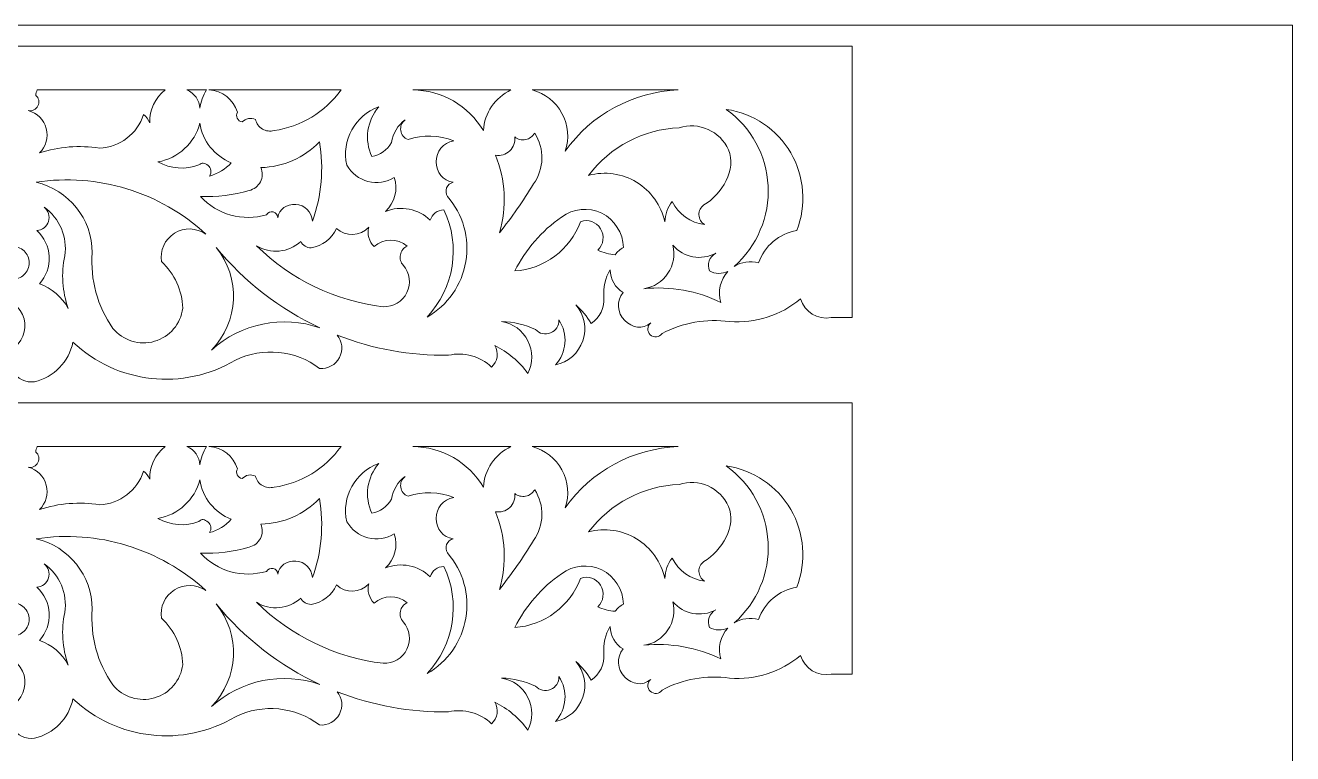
# Model space of a CAD drawing. Header units: millimetres. Extents: x 4330 to 4574, y 4046 to 4299.
# Drawn here: x 4453.2 to 4574, y 4098.1 to 4167.5 of the extents above; entities that cross this region are included whole.
import ezdxf

# ---------------------------------------------------------------- set-up
doc = ezdxf.new("R2010")
doc.units = ezdxf.units.MM
doc.header["$MEASUREMENT"] = 0
doc.layers.add('Layer 1', color=18, linetype='Continuous', true_color=0x000000)

msp = doc.modelspace()

# ---------------------------------------------------------------- linework, layer by layer
at = {"layer": 'Layer 1', "lineweight": 9}
for points, knots in [([(4330.04, 4167.54), (4330.04, 4167.54), (4574.04, 4167.54), (4574.04, 4167.54), (4574.04, 4167.54), (4574.04, 4045.54), (4574.04, 4045.54), (4574.04, 4045.54), (4330.04, 4045.54), (4330.04, 4045.54), (4330.04, 4045.54), (4330.04, 4167.54), (4330.04, 4167.54)], [0, 0, 0, 0, 0.25, 0.25, 0.25, 0.5, 0.5, 0.5, 0.75, 0.75, 0.75, 1, 1, 1, 1]), ([(4457.76, 4137.35), (4461.97, 4133.38), (4468.28, 4132.68), (4473.25, 4135.63), (4475.86, 4136.91), (4478.97, 4136.6), (4481.28, 4134.85), (4482.06, 4134.78), (4482.81, 4135.19), (4483.17, 4135.89), (4483.53, 4136.58), (4483.45, 4137.42), (4482.94, 4138.02), (4486.33, 4136.7), (4489.93, 4136.05), (4493.56, 4136.1), (4495.03, 4136.44), (4496.58, 4136.01), (4497.67, 4134.97), (4498.26, 4135.49), (4498.39, 4136.36), (4497.97, 4137.03), (4499.22, 4136.41), (4500.31, 4135.5), (4501.13, 4134.37), (4501.63, 4135.35), (4501.62, 4136.5), (4501.13, 4137.48), (4500.63, 4138.46), (4499.71, 4139.14), (4498.63, 4139.32), (4499.75, 4139.28), (4500.84, 4139.02), (4501.86, 4138.55), (4502.22, 4138.15), (4502.8, 4138.03), (4503.3, 4138.23), (4503.8, 4138.44), (4504.12, 4138.92), (4504.09, 4139.46), (4504.98, 4138.13), (4504.84, 4136.36), (4503.76, 4135.18), (4504.98, 4135.43), (4505.97, 4136.31), (4506.37, 4137.49), (4506.77, 4138.67), (4506.52, 4139.96), (4505.7, 4140.89), (4506.28, 4140.39), (4506.78, 4139.79), (4507.17, 4139.13), (4508, 4139.68), (4508.46, 4140.63), (4508.38, 4141.62), (4508.29, 4142.54), (4508.5, 4143.46), (4508.98, 4144.24), (4508.98, 4143.35), (4509.45, 4142.53), (4510.22, 4142.09), (4509.56, 4141.3), (4509.63, 4140.14), (4510.36, 4139.42), (4511.09, 4138.7), (4512.06, 4138.52), (4512.84, 4139.19), (4512.67, 4139.05), (4512.57, 4138.85), (4512.57, 4138.63), (4512.56, 4138.42), (4512.65, 4138.21), (4512.8, 4138.06), (4512.96, 4137.92), (4513.17, 4137.84), (4513.39, 4137.86), (4513.6, 4137.88), (4513.8, 4137.99), (4513.92, 4138.17), (4515.89, 4139.22), (4518.15, 4139.62), (4520.36, 4139.31), (4522.82, 4139.12), (4525.24, 4139.89), (4527.12, 4141.48), (4527.49, 4140.21), (4528.76, 4139.44), (4530.06, 4139.7), (4530.06, 4139.7), (4532.04, 4139.7), (4532.04, 4139.7), (4532.04, 4139.7), (4532.04, 4165.54), (4532.04, 4165.54), (4532.04, 4165.54), (4432.04, 4165.54), (4432.04, 4165.54), (4432.04, 4165.54), (4332.04, 4165.54), (4332.04, 4165.54), (4332.04, 4165.54), (4332.04, 4139.7), (4332.04, 4139.7), (4332.04, 4139.7), (4334.02, 4139.7), (4334.02, 4139.7), (4335.31, 4139.44), (4336.59, 4140.21), (4336.95, 4141.48), (4338.84, 4139.89), (4341.26, 4139.12), (4343.71, 4139.31), (4345.93, 4139.62), (4348.18, 4139.22), (4350.16, 4138.17), (4350.28, 4137.99), (4350.48, 4137.88), (4350.69, 4137.86), (4350.91, 4137.84), (4351.12, 4137.91), (4351.28, 4138.06), (4351.43, 4138.21), (4351.52, 4138.42), (4351.51, 4138.63), (4351.5, 4138.85), (4351.41, 4139.05), (4351.24, 4139.19), (4352.09, 4138.62), (4353.24, 4138.8), (4353.88, 4139.6), (4354.52, 4140.4), (4354.61, 4141.38), (4353.86, 4142.09), (4354.63, 4142.53), (4355.1, 4143.35), (4355.1, 4144.24), (4355.58, 4143.46), (4355.79, 4142.54), (4355.7, 4141.62), (4355.62, 4140.63), (4356.08, 4139.68), (4356.91, 4139.13), (4357.3, 4139.79), (4357.8, 4140.39), (4358.38, 4140.89), (4357.57, 4139.95), (4357.31, 4138.65), (4357.71, 4137.47), (4358.12, 4136.3), (4359.1, 4135.42), (4360.32, 4135.18), (4359.24, 4136.36), (4359.1, 4138.13), (4359.98, 4139.46), (4359.97, 4138.92), (4360.29, 4138.43), (4360.79, 4138.23), (4361.29, 4138.03), (4361.86, 4138.15), (4362.22, 4138.55), (4363.23, 4139.02), (4364.33, 4139.28), (4365.45, 4139.32), (4364.37, 4139.14), (4363.44, 4138.45), (4362.95, 4137.47), (4362.45, 4136.49), (4362.45, 4135.35), (4362.94, 4134.37), (4363.77, 4135.5), (4364.86, 4136.41), (4366.11, 4137.03), (4365.69, 4136.36), (4365.82, 4135.49), (4366.41, 4134.97), (4367.5, 4136.01), (4369.05, 4136.44), (4370.52, 4136.1), (4374.15, 4136.05), (4377.75, 4136.7), (4381.14, 4138.02), (4380.64, 4137.41), (4380.55, 4136.57), (4380.92, 4135.87), (4381.28, 4135.18), (4382.02, 4134.78), (4382.8, 4134.85), (4385.11, 4136.6), (4388.22, 4136.9), (4390.82, 4135.63), (4395.8, 4132.68), (4402.11, 4133.38), (4406.32, 4137.35), (4406.69, 4135.48), (4408.13, 4134.01), (4409.98, 4133.58), (4410.82, 4133.46), (4411.65, 4133.86), (4412.06, 4134.6), (4412.47, 4135.34), (4412.39, 4136.25), (4411.85, 4136.89), (4410.94, 4137.62), (4410.63, 4138.87), (4411.1, 4139.94), (4411.58, 4141.01), (4412.76, 4141.62), (4413.91, 4141.43), (4416.24, 4141.2), (4418.49, 4140.48), (4420.52, 4139.32), (4422.16, 4138.54), (4423.83, 4137.81), (4425.52, 4137.13), (4425.93, 4136.89), (4426.37, 4136.72), (4426.83, 4136.62), (4427.06, 4135.94), (4427.59, 4135.41), (4428.27, 4135.18), (4428.95, 4134.95), (4429.69, 4135.04), (4430.29, 4135.43), (4430.61, 4134.72), (4431.27, 4134.21), (4432.04, 4134.08), (4432.81, 4134.21), (4433.47, 4134.72), (4433.79, 4135.43), (4434.39, 4135.04), (4435.13, 4134.95), (4435.81, 4135.18), (4436.49, 4135.41), (4437.02, 4135.94), (4437.25, 4136.62), (4437.71, 4136.72), (4438.15, 4136.89), (4438.56, 4137.13), (4440.25, 4137.81), (4441.92, 4138.54), (4443.56, 4139.32), (4445.59, 4140.48), (4447.84, 4141.2), (4450.17, 4141.43), (4451.32, 4141.64), (4452.46, 4141.04), (4452.96, 4139.99), (4453.45, 4138.93), (4453.13, 4137.64), (4452.23, 4136.89), (4451.69, 4136.24), (4451.61, 4135.32), (4452.03, 4134.59), (4452.45, 4133.85), (4453.26, 4133.45), (4454.1, 4133.58), (4455.95, 4134.01), (4457.39, 4135.48), (4457.76, 4137.35)], [0, 0, 0, 0, 0.011628, 0.011628, 0.011628, 0.023256, 0.023256, 0.023256, 0.034884, 0.034884, 0.034884, 0.046512, 0.046512, 0.046512, 0.05814, 0.05814, 0.05814, 0.069767, 0.069767, 0.069767, 0.081395, 0.081395, 0.081395, 0.093023, 0.093023, 0.093023, 0.104651, 0.104651, 0.104651, 0.116279, 0.116279, 0.116279, 0.127907, 0.127907, 0.127907, 0.139535, 0.139535, 0.139535, 0.151163, 0.151163, 0.151163, 0.162791, 0.162791, 0.162791, 0.174419, 0.174419, 0.174419, 0.186047, 0.186047, 0.186047, 0.197674, 0.197674, 0.197674, 0.209302, 0.209302, 0.209302, 0.22093, 0.22093, 0.22093, 0.232558, 0.232558, 0.232558, 0.244186, 0.244186, 0.244186, 0.255814, 0.255814, 0.255814, 0.267442, 0.267442, 0.267442, 0.27907, 0.27907, 0.27907, 0.290698, 0.290698, 0.290698, 0.302326, 0.302326, 0.302326, 0.313953, 0.313953, 0.313953, 0.325581, 0.325581, 0.325581, 0.337209, 0.337209, 0.337209, 0.348837, 0.348837, 0.348837, 0.360465, 0.360465, 0.360465, 0.372093, 0.372093, 0.372093, 0.383721, 0.383721, 0.383721, 0.395349, 0.395349, 0.395349, 0.406977, 0.406977, 0.406977, 0.418605, 0.418605, 0.418605, 0.430233, 0.430233, 0.430233, 0.44186, 0.44186, 0.44186, 0.453488, 0.453488, 0.453488, 0.465116, 0.465116, 0.465116, 0.476744, 0.476744, 0.476744, 0.488372, 0.488372, 0.488372, 0.5, 0.5, 0.5, 0.511628, 0.511628, 0.511628, 0.523256, 0.523256, 0.523256, 0.534884, 0.534884, 0.534884, 0.546512, 0.546512, 0.546512, 0.55814, 0.55814, 0.55814, 0.569767, 0.569767, 0.569767, 0.581395, 0.581395, 0.581395, 0.593023, 0.593023, 0.593023, 0.604651, 0.604651, 0.604651, 0.616279, 0.616279, 0.616279, 0.627907, 0.627907, 0.627907, 0.639535, 0.639535, 0.639535, 0.651163, 0.651163, 0.651163, 0.662791, 0.662791, 0.662791, 0.674419, 0.674419, 0.674419, 0.686047, 0.686047, 0.686047, 0.697674, 0.697674, 0.697674, 0.709302, 0.709302, 0.709302, 0.72093, 0.72093, 0.72093, 0.732558, 0.732558, 0.732558, 0.744186, 0.744186, 0.744186, 0.755814, 0.755814, 0.755814, 0.767442, 0.767442, 0.767442, 0.77907, 0.77907, 0.77907, 0.790698, 0.790698, 0.790698, 0.802326, 0.802326, 0.802326, 0.813953, 0.813953, 0.813953, 0.825581, 0.825581, 0.825581, 0.837209, 0.837209, 0.837209, 0.848837, 0.848837, 0.848837, 0.860465, 0.860465, 0.860465, 0.872093, 0.872093, 0.872093, 0.883721, 0.883721, 0.883721, 0.895349, 0.895349, 0.895349, 0.906977, 0.906977, 0.906977, 0.918605, 0.918605, 0.918605, 0.930233, 0.930233, 0.930233, 0.94186, 0.94186, 0.94186, 0.953488, 0.953488, 0.953488, 0.965116, 0.965116, 0.965116, 0.976744, 0.976744, 0.976744, 0.988372, 0.988372, 0.988372, 1, 1, 1, 1]), ([(4454.57, 4155.38), (4455.19, 4155.98), (4455.44, 4156.87), (4455.22, 4157.71), (4455, 4158.54), (4454.35, 4159.19), (4453.51, 4159.41), (4453.89, 4159.33), (4454.26, 4159.52), (4454.43, 4159.87), (4454.59, 4160.21), (4454.52, 4160.61), (4454.22, 4160.86), (4454.23, 4161.04), (4454.28, 4161.22), (4454.36, 4161.38), (4454.36, 4161.38), (4466.55, 4161.38), (4466.55, 4161.38), (4465.6, 4160.63), (4465.06, 4159.48), (4465.08, 4158.26), (4464.95, 4158.57), (4464.75, 4158.83), (4464.5, 4159.03), (4463.9, 4157.2), (4462.23, 4155.92), (4460.3, 4155.83), (4458.38, 4156.14), (4456.41, 4155.98), (4454.57, 4155.38)], [0, 0, 0, 0, 0.1, 0.1, 0.1, 0.2, 0.2, 0.2, 0.3, 0.3, 0.3, 0.4, 0.4, 0.4, 0.5, 0.5, 0.5, 0.6, 0.6, 0.6, 0.7, 0.7, 0.7, 0.8, 0.8, 0.8, 0.9, 0.9, 0.9, 1, 1, 1, 1]), ([(4469.86, 4159.63), (4469.82, 4160.4), (4469.34, 4161.08), (4468.63, 4161.38), (4468.63, 4161.38), (4470.48, 4161.38), (4470.48, 4161.38), (4470.16, 4160.84), (4469.95, 4160.25), (4469.86, 4159.63)], [0, 0, 0, 0, 0.333333, 0.333333, 0.333333, 0.666667, 0.666667, 0.666667, 1, 1, 1, 1]), ([(4476.94, 4157.51), (4476.56, 4157.41), (4476.16, 4157.46), (4475.83, 4157.66), (4475.49, 4157.86), (4475.25, 4158.19), (4475.17, 4158.57), (4474.73, 4158.76), (4474.22, 4158.67), (4473.89, 4158.33), (4473.69, 4158.37), (4473.52, 4158.5), (4473.43, 4158.68), (4473.34, 4158.87), (4473.35, 4159.08), (4473.44, 4159.26), (4473.08, 4160.48), (4471.99, 4161.33), (4470.72, 4161.38), (4470.72, 4161.38), (4483.32, 4161.38), (4483.32, 4161.38), (4481.81, 4159.27), (4479.5, 4157.87), (4476.94, 4157.51)], [0, 0, 0, 0, 0.125, 0.125, 0.125, 0.25, 0.25, 0.25, 0.375, 0.375, 0.375, 0.5, 0.5, 0.5, 0.625, 0.625, 0.625, 0.75, 0.75, 0.75, 0.875, 0.875, 0.875, 1, 1, 1, 1]), ([(4496.89, 4157.51), (4495.48, 4159.89), (4492.93, 4161.36), (4490.16, 4161.38), (4490.16, 4161.38), (4499.52, 4161.38), (4499.52, 4161.38), (4498, 4160.66), (4497, 4159.19), (4496.89, 4157.51)], [0, 0, 0, 0, 0.333333, 0.333333, 0.333333, 0.666667, 0.666667, 0.666667, 1, 1, 1, 1]), ([(4504.69, 4155.55), (4505.09, 4156.74), (4504.98, 4158.04), (4504.38, 4159.15), (4503.79, 4160.25), (4502.77, 4161.06), (4501.55, 4161.38), (4501.55, 4161.38), (4515.47, 4161.38), (4515.47, 4161.38), (4511.17, 4161.21), (4507.19, 4159.06), (4504.69, 4155.55)], [0, 0, 0, 0, 0.25, 0.25, 0.25, 0.5, 0.5, 0.5, 0.75, 0.75, 0.75, 1, 1, 1, 1]), ([(4494.01, 4152.59), (4493.73, 4152.52), (4493.5, 4152.32), (4493.39, 4152.05), (4493.29, 4151.78), (4493.32, 4151.48), (4493.47, 4151.24), (4494.95, 4149.54), (4495.59, 4147.26), (4495.22, 4145.03), (4494.84, 4142.81), (4493.48, 4140.86), (4491.52, 4139.74), (4494.12, 4142.49), (4494.76, 4146.55), (4493.12, 4149.95), (4492.52, 4149.94), (4491.99, 4149.54), (4491.82, 4148.97), (4490.7, 4150.07), (4489.02, 4150.4), (4487.56, 4149.81), (4488.44, 4150.64), (4488.77, 4151.9), (4488.4, 4153.05), (4487.65, 4152.59), (4486.74, 4152.45), (4485.89, 4152.67), (4485.04, 4152.89), (4484.31, 4153.45), (4483.87, 4154.21), (4483.34, 4156.57), (4484.65, 4158.95), (4486.91, 4159.78), (4485.79, 4158.46), (4485.53, 4156.61), (4486.25, 4155.03), (4487.04, 4155.17), (4487.73, 4155.66), (4488.12, 4156.37), (4488.25, 4157.24), (4488.73, 4158.02), (4489.44, 4158.54), (4489.12, 4158.3), (4488.95, 4157.91), (4489.01, 4157.51), (4489.07, 4157.12), (4489.33, 4156.79), (4489.71, 4156.65), (4491.13, 4157.13), (4492.67, 4157.09), (4494.06, 4156.52), (4493.08, 4156.36), (4492.37, 4155.51), (4492.39, 4154.53), (4492.4, 4153.54), (4493.03, 4152.73), (4494.01, 4152.59)], [0, 0, 0, 0, 0.052632, 0.052632, 0.052632, 0.105263, 0.105263, 0.105263, 0.157895, 0.157895, 0.157895, 0.210526, 0.210526, 0.210526, 0.263158, 0.263158, 0.263158, 0.315789, 0.315789, 0.315789, 0.368421, 0.368421, 0.368421, 0.421053, 0.421053, 0.421053, 0.473684, 0.473684, 0.473684, 0.526316, 0.526316, 0.526316, 0.578947, 0.578947, 0.578947, 0.631579, 0.631579, 0.631579, 0.684211, 0.684211, 0.684211, 0.736842, 0.736842, 0.736842, 0.789474, 0.789474, 0.789474, 0.842105, 0.842105, 0.842105, 0.894737, 0.894737, 0.894737, 0.947368, 0.947368, 0.947368, 1, 1, 1, 1]), ([(4520.8, 4144.57), (4522.99, 4146.5), (4524.18, 4149.33), (4524.03, 4152.24), (4523.88, 4155.15), (4522.43, 4157.83), (4520.05, 4159.53), (4522.63, 4159.16), (4524.89, 4157.63), (4526.2, 4155.38), (4527.5, 4153.14), (4527.71, 4150.4), (4526.76, 4147.98), (4525.08, 4147.69), (4523.69, 4146.52), (4523.12, 4144.91), (4522.33, 4145.12), (4521.5, 4145), (4520.8, 4144.57)], [0, 0, 0, 0, 0.166667, 0.166667, 0.166667, 0.333333, 0.333333, 0.333333, 0.5, 0.5, 0.5, 0.666667, 0.666667, 0.666667, 0.833333, 0.833333, 0.833333, 1, 1, 1, 1]), ([(4470.78, 4153.18), (4471.01, 4153.5), (4470.95, 4153.95), (4470.64, 4154.19), (4470.33, 4154.43), (4470.04, 4154.53), (4469.78, 4154.23), (4468.5, 4153.75), (4467.07, 4153.86), (4465.87, 4154.53), (4467.81, 4154.87), (4469.38, 4156.31), (4469.86, 4158.22), (4470.11, 4156.52), (4471.26, 4155.08), (4472.86, 4154.45), (4472.31, 4153.83), (4471.58, 4153.39), (4470.78, 4153.18)], [0, 0, 0, 0, 0.166667, 0.166667, 0.166667, 0.333333, 0.333333, 0.333333, 0.5, 0.5, 0.5, 0.666667, 0.666667, 0.666667, 0.833333, 0.833333, 0.833333, 1, 1, 1, 1]), ([(4498.42, 4147.77), (4499.14, 4150.21), (4499.01, 4152.82), (4498.04, 4155.17), (4498.54, 4155.08), (4499.04, 4155.23), (4499.4, 4155.57), (4499.77, 4155.92), (4499.95, 4156.41), (4499.88, 4156.91), (4500.17, 4156.67), (4500.55, 4156.58), (4500.92, 4156.65), (4501.28, 4156.72), (4501.6, 4156.95), (4501.78, 4157.27), (4502.74, 4155.79), (4502.7, 4153.86), (4501.66, 4152.43), (4500.69, 4150.8), (4499.61, 4149.25), (4498.42, 4147.77)], [0, 0, 0, 0, 0.142857, 0.142857, 0.142857, 0.285714, 0.285714, 0.285714, 0.428571, 0.428571, 0.428571, 0.571429, 0.571429, 0.571429, 0.714286, 0.714286, 0.714286, 0.857143, 0.857143, 0.857143, 1, 1, 1, 1]), ([(4517.97, 4148.56), (4516.63, 4148.71), (4515.47, 4149.54), (4514.89, 4150.76), (4514.45, 4150.2), (4514.2, 4149.52), (4514.19, 4148.81), (4513.85, 4150.38), (4512.88, 4151.75), (4511.5, 4152.59), (4510.12, 4153.43), (4508.47, 4153.66), (4506.92, 4153.24), (4508.96, 4155.97), (4512.14, 4157.63), (4515.55, 4157.77), (4517.42, 4158.38), (4519.46, 4157.47), (4520.26, 4155.66), (4521.05, 4153.86), (4519.62, 4151.41), (4517.91, 4150.43), (4517.61, 4150.21), (4517.43, 4149.85), (4517.44, 4149.48), (4517.46, 4149.1), (4517.65, 4148.76), (4517.97, 4148.56)], [0, 0, 0, 0, 0.111111, 0.111111, 0.111111, 0.222222, 0.222222, 0.222222, 0.333333, 0.333333, 0.333333, 0.444444, 0.444444, 0.444444, 0.555556, 0.555556, 0.555556, 0.666667, 0.666667, 0.666667, 0.777778, 0.777778, 0.777778, 0.888889, 0.888889, 0.888889, 1, 1, 1, 1]), ([(4480.59, 4148.89), (4480.54, 4149.75), (4479.85, 4150.43), (4479, 4150.47), (4478.14, 4150.51), (4477.42, 4150.06), (4477.3, 4149.21), (4477.29, 4149.47), (4477.11, 4149.69), (4476.86, 4149.76), (4476.6, 4149.82), (4476.34, 4149.72), (4476.21, 4149.49), (4473.96, 4148.82), (4471.51, 4149.49), (4469.92, 4151.23), (4471.49, 4151.16), (4473.05, 4151.35), (4474.55, 4151.8), (4475.02, 4151.9), (4475.41, 4152.2), (4475.63, 4152.63), (4475.85, 4153.05), (4475.87, 4153.55), (4475.68, 4153.99), (4477.79, 4154.03), (4479.8, 4154.91), (4481.26, 4156.43), (4481.7, 4153.9), (4481.47, 4151.3), (4480.59, 4148.89)], [0, 0, 0, 0, 0.1, 0.1, 0.1, 0.2, 0.2, 0.2, 0.3, 0.3, 0.3, 0.4, 0.4, 0.4, 0.5, 0.5, 0.5, 0.6, 0.6, 0.6, 0.7, 0.7, 0.7, 0.8, 0.8, 0.8, 0.9, 0.9, 0.9, 1, 1, 1, 1]), ([(4461.57, 4138.66), (4460.09, 4140.76), (4459.4, 4143.32), (4459.6, 4145.87), (4459.59, 4149.08), (4457.38, 4151.86), (4454.25, 4152.59), (4460.11, 4153.48), (4466.06, 4151.67), (4470.43, 4147.65), (4469.53, 4148.27), (4468.36, 4148.3), (4467.44, 4147.72), (4466.52, 4147.14), (4466.03, 4146.09), (4466.21, 4145.02), (4467.45, 4143.87), (4468.18, 4142.27), (4468.23, 4140.58), (4468.04, 4139.09), (4466.99, 4137.85), (4465.54, 4137.43), (4464.1, 4137.01), (4462.53, 4137.51), (4461.57, 4138.66)], [0, 0, 0, 0, 0.125, 0.125, 0.125, 0.25, 0.25, 0.25, 0.375, 0.375, 0.375, 0.5, 0.5, 0.5, 0.625, 0.625, 0.625, 0.75, 0.75, 0.75, 0.875, 0.875, 0.875, 1, 1, 1, 1]), ([(4457.31, 4140.55), (4456.73, 4141.66), (4455.74, 4142.51), (4454.56, 4142.91), (4455.21, 4143.61), (4455.55, 4144.54), (4455.5, 4145.5), (4455.45, 4146.45), (4455.03, 4147.34), (4454.31, 4147.98), (4454.83, 4148.01), (4455.28, 4148.36), (4455.43, 4148.86), (4455.59, 4149.35), (4455.42, 4149.89), (4455.01, 4150.21), (4456.5, 4149.18), (4457.27, 4147.37), (4456.98, 4145.58), (4456.63, 4143.91), (4456.75, 4142.17), (4457.31, 4140.55)], [0, 0, 0, 0, 0.142857, 0.142857, 0.142857, 0.285714, 0.285714, 0.285714, 0.428571, 0.428571, 0.428571, 0.571429, 0.571429, 0.571429, 0.714286, 0.714286, 0.714286, 0.857143, 0.857143, 0.857143, 1, 1, 1, 1]), ([(4499.88, 4144.13), (4500.91, 4146.19), (4502.44, 4147.95), (4504.34, 4149.26), (4505.44, 4150.09), (4506.92, 4150.23), (4508.17, 4149.63), (4509.41, 4149.02), (4510.21, 4147.75), (4510.24, 4146.37), (4509.93, 4146.2), (4509.67, 4145.96), (4509.46, 4145.68), (4508.88, 4145.72), (4508.32, 4145.87), (4507.79, 4146.11), (4508.36, 4146.64), (4508.47, 4147.5), (4508.06, 4148.16), (4507.64, 4148.81), (4506.87, 4149.1), (4506.15, 4148.82), (4505.16, 4146.16), (4502.71, 4144.33), (4499.88, 4144.13)], [0, 0, 0, 0, 0.125, 0.125, 0.125, 0.25, 0.25, 0.25, 0.375, 0.375, 0.375, 0.5, 0.5, 0.5, 0.625, 0.625, 0.625, 0.75, 0.75, 0.75, 0.875, 0.875, 0.875, 1, 1, 1, 1]), ([(4487.34, 4140.72), (4482.79, 4141.27), (4478.54, 4143.32), (4475.26, 4146.54), (4476.6, 4145.72), (4478.31, 4145.88), (4479.48, 4146.93), (4479.67, 4146.56), (4480.05, 4146.33), (4480.46, 4146.34), (4481.54, 4146.5), (4482.45, 4147.2), (4482.89, 4148.19), (4483.77, 4147.37), (4485.15, 4147.42), (4485.97, 4148.3), (4485.79, 4147.64), (4485.99, 4146.94), (4486.47, 4146.46), (4487.36, 4147.27), (4488.71, 4147.28), (4489.62, 4146.5), (4489.29, 4146.34), (4489.05, 4146.04), (4488.98, 4145.67), (4488.9, 4145.31), (4489.01, 4144.94), (4489.25, 4144.67), (4489.88, 4143.95), (4490.01, 4142.93), (4489.6, 4142.07), (4489.19, 4141.22), (4488.29, 4140.69), (4487.34, 4140.72)], [0, 0, 0, 0, 0.090909, 0.090909, 0.090909, 0.181818, 0.181818, 0.181818, 0.272727, 0.272727, 0.272727, 0.363636, 0.363636, 0.363636, 0.454545, 0.454545, 0.454545, 0.545455, 0.545455, 0.545455, 0.636364, 0.636364, 0.636364, 0.727273, 0.727273, 0.727273, 0.818182, 0.818182, 0.818182, 0.909091, 0.909091, 0.909091, 1, 1, 1, 1]), ([(4442.56, 4141.47), (4443.47, 4142.5), (4444.31, 4143.59), (4445.06, 4144.74), (4445.55, 4145.65), (4446.44, 4146.27), (4447.46, 4146.41), (4448.47, 4146.55), (4449.5, 4146.18), (4450.21, 4145.44), (4450.51, 4145.27), (4450.88, 4145.29), (4451.16, 4145.5), (4451.43, 4145.7), (4451.56, 4146.05), (4451.48, 4146.38), (4451.88, 4146.53), (4452.33, 4146.5), (4452.71, 4146.32), (4453.1, 4146.13), (4453.39, 4145.79), (4453.52, 4145.38), (4453.65, 4144.97), (4453.6, 4144.53), (4453.4, 4144.16), (4453.19, 4143.78), (4452.84, 4143.51), (4452.42, 4143.4), (4449.01, 4144.02), (4445.49, 4143.33), (4442.56, 4141.47)], [0, 0, 0, 0, 0.1, 0.1, 0.1, 0.2, 0.2, 0.2, 0.3, 0.3, 0.3, 0.4, 0.4, 0.4, 0.5, 0.5, 0.5, 0.6, 0.6, 0.6, 0.7, 0.7, 0.7, 0.8, 0.8, 0.8, 0.9, 0.9, 0.9, 1, 1, 1, 1]), ([(4470.98, 4136.6), (4473.58, 4139.28), (4473.77, 4143.48), (4471.41, 4146.38), (4474.09, 4143.11), (4477.48, 4140.49), (4481.31, 4138.71), (4477.74, 4139.95), (4473.78, 4139.14), (4470.98, 4136.6)], [0, 0, 0, 0, 0.333333, 0.333333, 0.333333, 0.666667, 0.666667, 0.666667, 1, 1, 1, 1]), ([(4519.54, 4141.13), (4517.26, 4142.25), (4514.71, 4142.7), (4512.18, 4142.44), (4513.13, 4142.58), (4513.97, 4143.11), (4514.49, 4143.91), (4515.02, 4144.7), (4515.19, 4145.68), (4514.96, 4146.6), (4515.96, 4145.4), (4517.67, 4145.08), (4519.05, 4145.83), (4518.44, 4145.49), (4518.19, 4144.76), (4518.44, 4144.13), (4518.99, 4143.84), (4519.65, 4143.82), (4520.21, 4144.09), (4519.46, 4143.3), (4519.2, 4142.17), (4519.54, 4141.13)], [0, 0, 0, 0, 0.142857, 0.142857, 0.142857, 0.285714, 0.285714, 0.285714, 0.428571, 0.428571, 0.428571, 0.571429, 0.571429, 0.571429, 0.714286, 0.714286, 0.714286, 0.857143, 0.857143, 0.857143, 1, 1, 1, 1]), ([(4457.76, 4103.37), (4461.97, 4099.4), (4468.28, 4098.7), (4473.25, 4101.65), (4475.86, 4102.93), (4478.97, 4102.62), (4481.28, 4100.87), (4482.06, 4100.8), (4482.81, 4101.21), (4483.17, 4101.91), (4483.53, 4102.6), (4483.45, 4103.44), (4482.94, 4104.04), (4486.33, 4102.72), (4489.93, 4102.07), (4493.56, 4102.12), (4495.03, 4102.46), (4496.58, 4102.03), (4497.67, 4100.99), (4498.26, 4101.51), (4498.39, 4102.38), (4497.97, 4103.05), (4499.22, 4102.43), (4500.31, 4101.52), (4501.13, 4100.39), (4501.63, 4101.37), (4501.62, 4102.52), (4501.13, 4103.5), (4500.63, 4104.48), (4499.71, 4105.16), (4498.63, 4105.34), (4499.75, 4105.3), (4500.84, 4105.04), (4501.86, 4104.57), (4502.22, 4104.17), (4502.8, 4104.05), (4503.3, 4104.25), (4503.8, 4104.46), (4504.12, 4104.94), (4504.09, 4105.48), (4504.98, 4104.15), (4504.84, 4102.38), (4503.76, 4101.2), (4504.98, 4101.45), (4505.97, 4102.33), (4506.37, 4103.51), (4506.77, 4104.69), (4506.52, 4105.98), (4505.7, 4106.91), (4506.28, 4106.41), (4506.78, 4105.81), (4507.17, 4105.15), (4508, 4105.7), (4508.46, 4106.65), (4508.38, 4107.64), (4508.29, 4108.56), (4508.5, 4109.48), (4508.98, 4110.26), (4508.98, 4109.37), (4509.45, 4108.55), (4510.22, 4108.11), (4509.56, 4107.32), (4509.63, 4106.16), (4510.36, 4105.44), (4511.09, 4104.73), (4512.06, 4104.54), (4512.84, 4105.21), (4512.67, 4105.07), (4512.57, 4104.87), (4512.57, 4104.65), (4512.56, 4104.44), (4512.65, 4104.23), (4512.8, 4104.08), (4512.96, 4103.94), (4513.17, 4103.86), (4513.39, 4103.88), (4513.6, 4103.9), (4513.8, 4104.01), (4513.92, 4104.19), (4515.89, 4105.24), (4518.15, 4105.64), (4520.36, 4105.33), (4522.82, 4105.14), (4525.24, 4105.91), (4527.12, 4107.5), (4527.49, 4106.23), (4528.76, 4105.46), (4530.06, 4105.72), (4530.06, 4105.72), (4532.04, 4105.72), (4532.04, 4105.72), (4532.04, 4105.72), (4532.04, 4131.56), (4532.04, 4131.56), (4532.04, 4131.56), (4432.04, 4131.56), (4432.04, 4131.56), (4432.04, 4131.56), (4332.04, 4131.56), (4332.04, 4131.56), (4332.04, 4131.56), (4332.04, 4105.72), (4332.04, 4105.72), (4332.04, 4105.72), (4334.02, 4105.72), (4334.02, 4105.72), (4335.31, 4105.46), (4336.59, 4106.23), (4336.95, 4107.5), (4338.84, 4105.92), (4341.26, 4105.14), (4343.71, 4105.33), (4345.93, 4105.64), (4348.18, 4105.24), (4350.16, 4104.19), (4350.28, 4104.01), (4350.48, 4103.9), (4350.69, 4103.88), (4350.91, 4103.86), (4351.12, 4103.94), (4351.28, 4104.08), (4351.43, 4104.23), (4351.52, 4104.44), (4351.51, 4104.65), (4351.5, 4104.87), (4351.41, 4105.07), (4351.24, 4105.21), (4352.09, 4104.64), (4353.24, 4104.82), (4353.88, 4105.62), (4354.52, 4106.42), (4354.61, 4107.4), (4353.86, 4108.11), (4354.63, 4108.55), (4355.1, 4109.37), (4355.1, 4110.26), (4355.58, 4109.48), (4355.79, 4108.56), (4355.7, 4107.64), (4355.62, 4106.65), (4356.08, 4105.7), (4356.91, 4105.15), (4357.3, 4105.81), (4357.8, 4106.41), (4358.38, 4106.91), (4357.57, 4105.97), (4357.31, 4104.67), (4357.71, 4103.49), (4358.12, 4102.32), (4359.1, 4101.44), (4360.32, 4101.2), (4359.24, 4102.38), (4359.1, 4104.15), (4359.98, 4105.48), (4359.97, 4104.94), (4360.29, 4104.45), (4360.79, 4104.25), (4361.29, 4104.05), (4361.86, 4104.17), (4362.22, 4104.57), (4363.23, 4105.04), (4364.33, 4105.3), (4365.45, 4105.34), (4364.37, 4105.16), (4363.44, 4104.47), (4362.95, 4103.49), (4362.45, 4102.51), (4362.45, 4101.37), (4362.94, 4100.39), (4363.77, 4101.52), (4364.86, 4102.43), (4366.11, 4103.05), (4365.69, 4102.38), (4365.82, 4101.51), (4366.41, 4100.99), (4367.5, 4102.03), (4369.05, 4102.46), (4370.52, 4102.12), (4374.15, 4102.07), (4377.75, 4102.72), (4381.14, 4104.04), (4380.64, 4103.43), (4380.55, 4102.59), (4380.92, 4101.9), (4381.28, 4101.2), (4382.02, 4100.8), (4382.8, 4100.87), (4385.11, 4102.62), (4388.22, 4102.93), (4390.82, 4101.65), (4395.8, 4098.7), (4402.11, 4099.4), (4406.32, 4103.37), (4406.69, 4101.5), (4408.13, 4100.03), (4409.98, 4099.6), (4410.82, 4099.48), (4411.65, 4099.89), (4412.06, 4100.62), (4412.47, 4101.36), (4412.39, 4102.27), (4411.85, 4102.91), (4410.94, 4103.64), (4410.63, 4104.89), (4411.1, 4105.96), (4411.58, 4107.03), (4412.76, 4107.64), (4413.91, 4107.45), (4416.24, 4107.22), (4418.49, 4106.5), (4420.52, 4105.34), (4422.16, 4104.56), (4423.83, 4103.83), (4425.52, 4103.15), (4425.93, 4102.91), (4426.37, 4102.74), (4426.83, 4102.64), (4427.06, 4101.96), (4427.59, 4101.43), (4428.27, 4101.2), (4428.95, 4100.97), (4429.69, 4101.06), (4430.29, 4101.45), (4430.61, 4100.74), (4431.27, 4100.23), (4432.04, 4100.1), (4432.81, 4100.23), (4433.47, 4100.74), (4433.79, 4101.45), (4434.39, 4101.06), (4435.13, 4100.97), (4435.81, 4101.2), (4436.49, 4101.43), (4437.02, 4101.96), (4437.25, 4102.64), (4437.71, 4102.74), (4438.15, 4102.91), (4438.56, 4103.15), (4440.25, 4103.83), (4441.92, 4104.56), (4443.56, 4105.34), (4445.59, 4106.5), (4447.84, 4107.22), (4450.17, 4107.45), (4451.32, 4107.66), (4452.46, 4107.07), (4452.96, 4106.01), (4453.45, 4104.95), (4453.13, 4103.66), (4452.23, 4102.91), (4451.69, 4102.26), (4451.61, 4101.34), (4452.03, 4100.61), (4452.45, 4099.87), (4453.26, 4099.47), (4454.1, 4099.6), (4455.95, 4100.03), (4457.39, 4101.5), (4457.76, 4103.37)], [0, 0, 0, 0, 0.011628, 0.011628, 0.011628, 0.023256, 0.023256, 0.023256, 0.034884, 0.034884, 0.034884, 0.046512, 0.046512, 0.046512, 0.05814, 0.05814, 0.05814, 0.069767, 0.069767, 0.069767, 0.081395, 0.081395, 0.081395, 0.093023, 0.093023, 0.093023, 0.104651, 0.104651, 0.104651, 0.116279, 0.116279, 0.116279, 0.127907, 0.127907, 0.127907, 0.139535, 0.139535, 0.139535, 0.151163, 0.151163, 0.151163, 0.162791, 0.162791, 0.162791, 0.174419, 0.174419, 0.174419, 0.186047, 0.186047, 0.186047, 0.197674, 0.197674, 0.197674, 0.209302, 0.209302, 0.209302, 0.22093, 0.22093, 0.22093, 0.232558, 0.232558, 0.232558, 0.244186, 0.244186, 0.244186, 0.255814, 0.255814, 0.255814, 0.267442, 0.267442, 0.267442, 0.27907, 0.27907, 0.27907, 0.290698, 0.290698, 0.290698, 0.302326, 0.302326, 0.302326, 0.313953, 0.313953, 0.313953, 0.325581, 0.325581, 0.325581, 0.337209, 0.337209, 0.337209, 0.348837, 0.348837, 0.348837, 0.360465, 0.360465, 0.360465, 0.372093, 0.372093, 0.372093, 0.383721, 0.383721, 0.383721, 0.395349, 0.395349, 0.395349, 0.406977, 0.406977, 0.406977, 0.418605, 0.418605, 0.418605, 0.430233, 0.430233, 0.430233, 0.44186, 0.44186, 0.44186, 0.453488, 0.453488, 0.453488, 0.465116, 0.465116, 0.465116, 0.476744, 0.476744, 0.476744, 0.488372, 0.488372, 0.488372, 0.5, 0.5, 0.5, 0.511628, 0.511628, 0.511628, 0.523256, 0.523256, 0.523256, 0.534884, 0.534884, 0.534884, 0.546512, 0.546512, 0.546512, 0.55814, 0.55814, 0.55814, 0.569767, 0.569767, 0.569767, 0.581395, 0.581395, 0.581395, 0.593023, 0.593023, 0.593023, 0.604651, 0.604651, 0.604651, 0.616279, 0.616279, 0.616279, 0.627907, 0.627907, 0.627907, 0.639535, 0.639535, 0.639535, 0.651163, 0.651163, 0.651163, 0.662791, 0.662791, 0.662791, 0.674419, 0.674419, 0.674419, 0.686047, 0.686047, 0.686047, 0.697674, 0.697674, 0.697674, 0.709302, 0.709302, 0.709302, 0.72093, 0.72093, 0.72093, 0.732558, 0.732558, 0.732558, 0.744186, 0.744186, 0.744186, 0.755814, 0.755814, 0.755814, 0.767442, 0.767442, 0.767442, 0.77907, 0.77907, 0.77907, 0.790698, 0.790698, 0.790698, 0.802326, 0.802326, 0.802326, 0.813953, 0.813953, 0.813953, 0.825581, 0.825581, 0.825581, 0.837209, 0.837209, 0.837209, 0.848837, 0.848837, 0.848837, 0.860465, 0.860465, 0.860465, 0.872093, 0.872093, 0.872093, 0.883721, 0.883721, 0.883721, 0.895349, 0.895349, 0.895349, 0.906977, 0.906977, 0.906977, 0.918605, 0.918605, 0.918605, 0.930233, 0.930233, 0.930233, 0.94186, 0.94186, 0.94186, 0.953488, 0.953488, 0.953488, 0.965116, 0.965116, 0.965116, 0.976744, 0.976744, 0.976744, 0.988372, 0.988372, 0.988372, 1, 1, 1, 1]), ([(4454.57, 4121.4), (4455.19, 4122), (4455.44, 4122.89), (4455.22, 4123.73), (4455, 4124.57), (4454.35, 4125.21), (4453.51, 4125.43), (4453.89, 4125.35), (4454.26, 4125.54), (4454.43, 4125.89), (4454.59, 4126.23), (4454.52, 4126.63), (4454.22, 4126.88), (4454.23, 4127.06), (4454.28, 4127.24), (4454.36, 4127.4), (4454.36, 4127.4), (4466.55, 4127.4), (4466.55, 4127.4), (4465.6, 4126.65), (4465.06, 4125.5), (4465.08, 4124.29), (4464.95, 4124.59), (4464.75, 4124.85), (4464.5, 4125.05), (4463.9, 4123.22), (4462.23, 4121.94), (4460.3, 4121.85), (4458.38, 4122.16), (4456.41, 4122), (4454.57, 4121.4)], [0, 0, 0, 0, 0.1, 0.1, 0.1, 0.2, 0.2, 0.2, 0.3, 0.3, 0.3, 0.4, 0.4, 0.4, 0.5, 0.5, 0.5, 0.6, 0.6, 0.6, 0.7, 0.7, 0.7, 0.8, 0.8, 0.8, 0.9, 0.9, 0.9, 1, 1, 1, 1]), ([(4469.86, 4125.65), (4469.82, 4126.42), (4469.34, 4127.1), (4468.63, 4127.4), (4468.63, 4127.4), (4470.48, 4127.4), (4470.48, 4127.4), (4470.16, 4126.87), (4469.95, 4126.27), (4469.86, 4125.65)], [0, 0, 0, 0, 0.333333, 0.333333, 0.333333, 0.666667, 0.666667, 0.666667, 1, 1, 1, 1]), ([(4476.94, 4123.53), (4476.56, 4123.43), (4476.16, 4123.48), (4475.83, 4123.68), (4475.49, 4123.88), (4475.25, 4124.21), (4475.17, 4124.59), (4474.73, 4124.79), (4474.22, 4124.69), (4473.89, 4124.35), (4473.69, 4124.39), (4473.52, 4124.52), (4473.43, 4124.7), (4473.34, 4124.89), (4473.35, 4125.1), (4473.44, 4125.28), (4473.08, 4126.5), (4471.99, 4127.35), (4470.72, 4127.4), (4470.72, 4127.4), (4483.32, 4127.4), (4483.32, 4127.4), (4481.81, 4125.29), (4479.5, 4123.89), (4476.94, 4123.53)], [0, 0, 0, 0, 0.125, 0.125, 0.125, 0.25, 0.25, 0.25, 0.375, 0.375, 0.375, 0.5, 0.5, 0.5, 0.625, 0.625, 0.625, 0.75, 0.75, 0.75, 0.875, 0.875, 0.875, 1, 1, 1, 1]), ([(4496.89, 4123.53), (4495.48, 4125.92), (4492.93, 4127.38), (4490.16, 4127.4), (4490.16, 4127.4), (4499.52, 4127.4), (4499.52, 4127.4), (4498, 4126.69), (4497, 4125.21), (4496.89, 4123.53)], [0, 0, 0, 0, 0.333333, 0.333333, 0.333333, 0.666667, 0.666667, 0.666667, 1, 1, 1, 1]), ([(4504.69, 4121.57), (4505.09, 4122.76), (4504.98, 4124.06), (4504.38, 4125.17), (4503.79, 4126.27), (4502.77, 4127.08), (4501.55, 4127.4), (4501.55, 4127.4), (4515.47, 4127.4), (4515.47, 4127.4), (4511.17, 4127.23), (4507.19, 4125.08), (4504.69, 4121.57)], [0, 0, 0, 0, 0.25, 0.25, 0.25, 0.5, 0.5, 0.5, 0.75, 0.75, 0.75, 1, 1, 1, 1]), ([(4494.01, 4118.61), (4493.73, 4118.54), (4493.5, 4118.34), (4493.39, 4118.07), (4493.29, 4117.8), (4493.32, 4117.5), (4493.47, 4117.26), (4494.95, 4115.56), (4495.59, 4113.28), (4495.22, 4111.06), (4494.84, 4108.83), (4493.48, 4106.89), (4491.52, 4105.76), (4494.12, 4108.51), (4494.76, 4112.57), (4493.12, 4115.97), (4492.52, 4115.96), (4491.99, 4115.56), (4491.82, 4114.99), (4490.7, 4116.09), (4489.02, 4116.42), (4487.56, 4115.83), (4488.44, 4116.66), (4488.77, 4117.92), (4488.4, 4119.07), (4487.65, 4118.61), (4486.74, 4118.48), (4485.89, 4118.69), (4485.04, 4118.91), (4484.31, 4119.47), (4483.87, 4120.24), (4483.34, 4122.59), (4484.65, 4124.97), (4486.91, 4125.8), (4485.79, 4124.48), (4485.53, 4122.63), (4486.25, 4121.05), (4487.04, 4121.19), (4487.73, 4121.68), (4488.12, 4122.39), (4488.25, 4123.26), (4488.73, 4124.04), (4489.44, 4124.56), (4489.12, 4124.32), (4488.95, 4123.93), (4489.01, 4123.53), (4489.07, 4123.14), (4489.33, 4122.81), (4489.71, 4122.67), (4491.13, 4123.15), (4492.67, 4123.11), (4494.06, 4122.54), (4493.08, 4122.38), (4492.37, 4121.54), (4492.39, 4120.55), (4492.4, 4119.56), (4493.03, 4118.75), (4494.01, 4118.61)], [0, 0, 0, 0, 0.052632, 0.052632, 0.052632, 0.105263, 0.105263, 0.105263, 0.157895, 0.157895, 0.157895, 0.210526, 0.210526, 0.210526, 0.263158, 0.263158, 0.263158, 0.315789, 0.315789, 0.315789, 0.368421, 0.368421, 0.368421, 0.421053, 0.421053, 0.421053, 0.473684, 0.473684, 0.473684, 0.526316, 0.526316, 0.526316, 0.578947, 0.578947, 0.578947, 0.631579, 0.631579, 0.631579, 0.684211, 0.684211, 0.684211, 0.736842, 0.736842, 0.736842, 0.789474, 0.789474, 0.789474, 0.842105, 0.842105, 0.842105, 0.894737, 0.894737, 0.894737, 0.947368, 0.947368, 0.947368, 1, 1, 1, 1]), ([(4520.8, 4110.59), (4522.99, 4112.52), (4524.18, 4115.35), (4524.03, 4118.26), (4523.88, 4121.18), (4522.43, 4123.85), (4520.05, 4125.55), (4522.63, 4125.18), (4524.89, 4123.65), (4526.2, 4121.4), (4527.5, 4119.16), (4527.71, 4116.42), (4526.76, 4114), (4525.08, 4113.71), (4523.69, 4112.54), (4523.12, 4110.93), (4522.33, 4111.14), (4521.5, 4111.02), (4520.8, 4110.59)], [0, 0, 0, 0, 0.166667, 0.166667, 0.166667, 0.333333, 0.333333, 0.333333, 0.5, 0.5, 0.5, 0.666667, 0.666667, 0.666667, 0.833333, 0.833333, 0.833333, 1, 1, 1, 1]), ([(4470.78, 4119.2), (4471.01, 4119.52), (4470.95, 4119.97), (4470.64, 4120.21), (4470.33, 4120.46), (4470.04, 4120.55), (4469.78, 4120.25), (4468.5, 4119.77), (4467.07, 4119.88), (4465.87, 4120.55), (4467.81, 4120.89), (4469.38, 4122.33), (4469.86, 4124.24), (4470.11, 4122.54), (4471.26, 4121.1), (4472.86, 4120.47), (4472.31, 4119.86), (4471.58, 4119.41), (4470.78, 4119.2)], [0, 0, 0, 0, 0.166667, 0.166667, 0.166667, 0.333333, 0.333333, 0.333333, 0.5, 0.5, 0.5, 0.666667, 0.666667, 0.666667, 0.833333, 0.833333, 0.833333, 1, 1, 1, 1]), ([(4517.97, 4114.58), (4516.63, 4114.73), (4515.47, 4115.56), (4514.89, 4116.78), (4514.45, 4116.22), (4514.2, 4115.54), (4514.19, 4114.83), (4513.85, 4116.4), (4512.88, 4117.77), (4511.5, 4118.61), (4510.12, 4119.45), (4508.47, 4119.68), (4506.92, 4119.26), (4508.96, 4121.99), (4512.14, 4123.65), (4515.55, 4123.79), (4517.42, 4124.4), (4519.46, 4123.49), (4520.26, 4121.68), (4521.05, 4119.88), (4519.62, 4117.43), (4517.91, 4116.45), (4517.61, 4116.23), (4517.43, 4115.87), (4517.44, 4115.5), (4517.46, 4115.13), (4517.65, 4114.78), (4517.97, 4114.58)], [0, 0, 0, 0, 0.111111, 0.111111, 0.111111, 0.222222, 0.222222, 0.222222, 0.333333, 0.333333, 0.333333, 0.444444, 0.444444, 0.444444, 0.555556, 0.555556, 0.555556, 0.666667, 0.666667, 0.666667, 0.777778, 0.777778, 0.777778, 0.888889, 0.888889, 0.888889, 1, 1, 1, 1]), ([(4480.59, 4114.91), (4480.54, 4115.77), (4479.85, 4116.45), (4479, 4116.49), (4478.14, 4116.53), (4477.42, 4116.08), (4477.3, 4115.23), (4477.29, 4115.49), (4477.11, 4115.71), (4476.86, 4115.78), (4476.6, 4115.84), (4476.34, 4115.74), (4476.21, 4115.51), (4473.96, 4114.84), (4471.51, 4115.51), (4469.92, 4117.25), (4471.49, 4117.18), (4473.05, 4117.37), (4474.55, 4117.82), (4475.02, 4117.92), (4475.41, 4118.23), (4475.63, 4118.65), (4475.85, 4119.07), (4475.87, 4119.57), (4475.68, 4120.01), (4477.79, 4120.05), (4479.8, 4120.93), (4481.26, 4122.45), (4481.7, 4119.92), (4481.47, 4117.32), (4480.59, 4114.91)], [0, 0, 0, 0, 0.1, 0.1, 0.1, 0.2, 0.2, 0.2, 0.3, 0.3, 0.3, 0.4, 0.4, 0.4, 0.5, 0.5, 0.5, 0.6, 0.6, 0.6, 0.7, 0.7, 0.7, 0.8, 0.8, 0.8, 0.9, 0.9, 0.9, 1, 1, 1, 1]), ([(4498.42, 4113.79), (4499.14, 4116.23), (4499.01, 4118.84), (4498.04, 4121.19), (4498.54, 4121.1), (4499.04, 4121.25), (4499.4, 4121.59), (4499.77, 4121.94), (4499.95, 4122.43), (4499.88, 4122.93), (4500.17, 4122.69), (4500.55, 4122.6), (4500.92, 4122.67), (4501.28, 4122.74), (4501.6, 4122.97), (4501.78, 4123.29), (4502.74, 4121.81), (4502.7, 4119.88), (4501.66, 4118.45), (4500.69, 4116.82), (4499.61, 4115.27), (4498.42, 4113.79)], [0, 0, 0, 0, 0.142857, 0.142857, 0.142857, 0.285714, 0.285714, 0.285714, 0.428571, 0.428571, 0.428571, 0.571429, 0.571429, 0.571429, 0.714286, 0.714286, 0.714286, 0.857143, 0.857143, 0.857143, 1, 1, 1, 1]), ([(4461.57, 4104.68), (4460.09, 4106.78), (4459.4, 4109.34), (4459.6, 4111.9), (4459.59, 4115.1), (4457.38, 4117.88), (4454.25, 4118.61), (4460.11, 4119.5), (4466.06, 4117.69), (4470.43, 4113.68), (4469.53, 4114.29), (4468.36, 4114.32), (4467.44, 4113.74), (4466.52, 4113.16), (4466.03, 4112.11), (4466.21, 4111.04), (4467.45, 4109.89), (4468.18, 4108.29), (4468.23, 4106.61), (4468.04, 4105.11), (4466.99, 4103.88), (4465.54, 4103.45), (4464.1, 4103.03), (4462.53, 4103.53), (4461.57, 4104.68)], [0, 0, 0, 0, 0.125, 0.125, 0.125, 0.25, 0.25, 0.25, 0.375, 0.375, 0.375, 0.5, 0.5, 0.5, 0.625, 0.625, 0.625, 0.75, 0.75, 0.75, 0.875, 0.875, 0.875, 1, 1, 1, 1]), ([(4457.31, 4106.58), (4456.73, 4107.69), (4455.74, 4108.53), (4454.56, 4108.93), (4455.21, 4109.63), (4455.55, 4110.56), (4455.5, 4111.52), (4455.45, 4112.47), (4455.03, 4113.36), (4454.31, 4114), (4454.83, 4114.03), (4455.28, 4114.38), (4455.43, 4114.88), (4455.59, 4115.37), (4455.42, 4115.91), (4455.01, 4116.23), (4456.5, 4115.2), (4457.27, 4113.39), (4456.98, 4111.6), (4456.63, 4109.93), (4456.75, 4108.19), (4457.31, 4106.58)], [0, 0, 0, 0, 0.142857, 0.142857, 0.142857, 0.285714, 0.285714, 0.285714, 0.428571, 0.428571, 0.428571, 0.571429, 0.571429, 0.571429, 0.714286, 0.714286, 0.714286, 0.857143, 0.857143, 0.857143, 1, 1, 1, 1]), ([(4499.88, 4110.15), (4500.91, 4112.21), (4502.44, 4113.97), (4504.34, 4115.28), (4505.44, 4116.11), (4506.92, 4116.25), (4508.17, 4115.65), (4509.41, 4115.04), (4510.21, 4113.77), (4510.24, 4112.39), (4509.93, 4112.22), (4509.67, 4111.99), (4509.46, 4111.7), (4508.88, 4111.74), (4508.32, 4111.89), (4507.79, 4112.13), (4508.36, 4112.66), (4508.47, 4113.52), (4508.06, 4114.18), (4507.64, 4114.83), (4506.87, 4115.12), (4506.15, 4114.84), (4505.16, 4112.18), (4502.71, 4110.35), (4499.88, 4110.15)], [0, 0, 0, 0, 0.125, 0.125, 0.125, 0.25, 0.25, 0.25, 0.375, 0.375, 0.375, 0.5, 0.5, 0.5, 0.625, 0.625, 0.625, 0.75, 0.75, 0.75, 0.875, 0.875, 0.875, 1, 1, 1, 1]), ([(4487.34, 4106.75), (4482.79, 4107.3), (4478.54, 4109.34), (4475.26, 4112.56), (4476.6, 4111.74), (4478.31, 4111.9), (4479.48, 4112.95), (4479.67, 4112.58), (4480.05, 4112.36), (4480.46, 4112.36), (4481.54, 4112.52), (4482.45, 4113.22), (4482.89, 4114.21), (4483.77, 4113.39), (4485.15, 4113.44), (4485.97, 4114.32), (4485.79, 4113.66), (4485.99, 4112.96), (4486.47, 4112.48), (4487.36, 4113.29), (4488.71, 4113.3), (4489.62, 4112.52), (4489.29, 4112.36), (4489.05, 4112.06), (4488.98, 4111.7), (4488.9, 4111.33), (4489.01, 4110.96), (4489.25, 4110.69), (4489.88, 4109.97), (4490.01, 4108.95), (4489.6, 4108.09), (4489.19, 4107.24), (4488.29, 4106.71), (4487.34, 4106.75)], [0, 0, 0, 0, 0.090909, 0.090909, 0.090909, 0.181818, 0.181818, 0.181818, 0.272727, 0.272727, 0.272727, 0.363636, 0.363636, 0.363636, 0.454545, 0.454545, 0.454545, 0.545455, 0.545455, 0.545455, 0.636364, 0.636364, 0.636364, 0.727273, 0.727273, 0.727273, 0.818182, 0.818182, 0.818182, 0.909091, 0.909091, 0.909091, 1, 1, 1, 1]), ([(4442.56, 4107.49), (4443.47, 4108.52), (4444.31, 4109.61), (4445.06, 4110.77), (4445.55, 4111.67), (4446.44, 4112.29), (4447.46, 4112.43), (4448.47, 4112.57), (4449.5, 4112.2), (4450.21, 4111.46), (4450.51, 4111.29), (4450.88, 4111.31), (4451.16, 4111.52), (4451.43, 4111.72), (4451.56, 4112.07), (4451.48, 4112.4), (4451.88, 4112.55), (4452.33, 4112.53), (4452.71, 4112.34), (4453.1, 4112.15), (4453.39, 4111.81), (4453.52, 4111.4), (4453.65, 4110.99), (4453.6, 4110.55), (4453.4, 4110.18), (4453.19, 4109.8), (4452.84, 4109.53), (4452.42, 4109.42), (4449.01, 4110.04), (4445.49, 4109.35), (4442.56, 4107.49)], [0, 0, 0, 0, 0.1, 0.1, 0.1, 0.2, 0.2, 0.2, 0.3, 0.3, 0.3, 0.4, 0.4, 0.4, 0.5, 0.5, 0.5, 0.6, 0.6, 0.6, 0.7, 0.7, 0.7, 0.8, 0.8, 0.8, 0.9, 0.9, 0.9, 1, 1, 1, 1]), ([(4519.54, 4107.16), (4517.26, 4108.27), (4514.71, 4108.72), (4512.18, 4108.46), (4513.13, 4108.6), (4513.97, 4109.13), (4514.49, 4109.93), (4515.02, 4110.72), (4515.19, 4111.7), (4514.96, 4112.62), (4515.96, 4111.42), (4517.67, 4111.1), (4519.05, 4111.85), (4518.44, 4111.51), (4518.19, 4110.78), (4518.44, 4110.15), (4518.99, 4109.86), (4519.65, 4109.85), (4520.21, 4110.11), (4519.46, 4109.32), (4519.2, 4108.19), (4519.54, 4107.16)], [0, 0, 0, 0, 0.142857, 0.142857, 0.142857, 0.285714, 0.285714, 0.285714, 0.428571, 0.428571, 0.428571, 0.571429, 0.571429, 0.571429, 0.714286, 0.714286, 0.714286, 0.857143, 0.857143, 0.857143, 1, 1, 1, 1]), ([(4470.98, 4102.62), (4473.58, 4105.3), (4473.77, 4109.5), (4471.41, 4112.4), (4474.09, 4109.13), (4477.48, 4106.51), (4481.31, 4104.73), (4477.74, 4105.97), (4473.78, 4105.16), (4470.98, 4102.62)], [0, 0, 0, 0, 0.333333, 0.333333, 0.333333, 0.666667, 0.666667, 0.666667, 1, 1, 1, 1])]:
    msp.add_open_spline(points, degree=3, knots=knots, dxfattribs=at)

doc.saveas('drawing.dxf')
